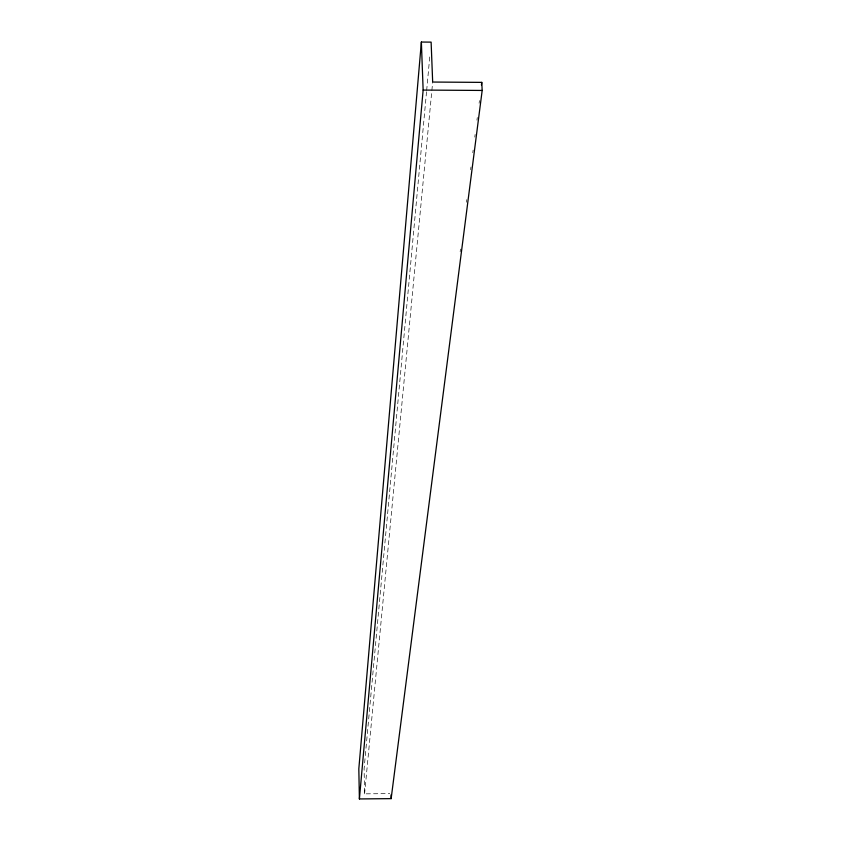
<?xml version="1.0" encoding="UTF-8"?>
<svg xmlns="http://www.w3.org/2000/svg" width="841" height="841" viewBox="0 0 841 841"><rect width="100%" height="100%" fill="white"/><g stroke="black" fill="none" stroke-linecap="round" stroke-linejoin="round"><path stroke-width="0.63" stroke-dasharray="4.21 3.15" d="M426.534 91.785L364.09 768.8L364.595 793.851L389.751 793.61M426.66 90.481L429.909 55.191M364.595 793.851L432.673 82.05M460.153 251.722L460.49 249.115M466.471 202.218L466.808 199.611M470.634 169.651L470.96 167.044M472.789 152.715L473.126 150.119M474.787 137.094L475.112 134.486M476.942 120.158L477.278 117.551M479.107 103.222L479.444 100.615"/><path stroke-width="1.26" d="M421.373 42.05L358.823 768.853L359.401 798.95L391.139 798.635L482.177 90.45L481.767 82.376L432.673 82.05L431.118 42.124L421.373 42.05L423.139 90.071L359.401 798.95M481.43 84.983L481.767 82.376M423.139 90.071L482.177 90.45M391.044 794.861L391.139 798.635"/></g></svg>
